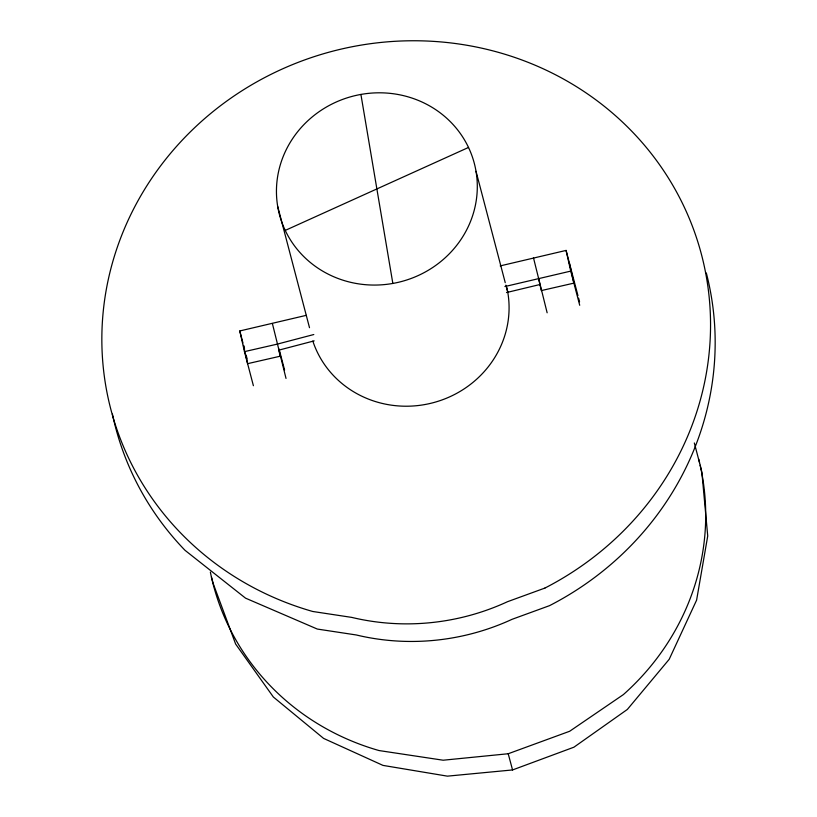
<?xml version="1.0" encoding="UTF-8"?>
<svg xmlns="http://www.w3.org/2000/svg" width="817" height="817" viewBox="0 0 817 817"><rect width="100%" height="100%" fill="white"/><g stroke="black" fill="none" stroke-linecap="round" stroke-linejoin="round"><path stroke-width="1.23" d="M285.235 230.414L468.509 147.458M211.419 577.068L213.36 584.002L235.643 644.062L273.358 697.013L323.603 738.405L382.979 765.396L447.42 776.15L512.555 769.941L573.922 747.198L627.344 709.452L669.194 659.299L696.605 600.138L707.726 536.003L701.864 472.185L700.149 465.2M210.367 572.125A250.696 238.431 -14.7 0 0 379.006 750.547L443.161 760.218L508.215 753.744L569.653 731.266L623.371 694.603A250.696 238.431 -14.7 0 0 698.678 459.052M313.799 334.531L277.034 344.182L244.457 351.637L239.79 330.956L306.273 315.342M278.617 350.197L314.157 340.873M500.198 265.903L566.079 250.421L577.956 295.683M504.916 286.542L570.746 271.101L579.713 305.282M506.499 292.557L539.741 284.571M508.215 753.744L512.555 769.941M694.327 442.957L699.495 462.647M578.599 298.144L579.57 301.83M547.145 312.799L533.501 257.886M476.025 171.325A100.736 95.803 -14.7 0 1 341.128 279.588A100.736 95.803 -14.7 0 1 313.473 115.902A100.736 95.803 -14.7 0 1 476.025 171.325L505.243 282.682M505.876 285.123L507.806 292.466M277.729 206.558L309.51 327.699M279.087 349.104L284.592 370.081M286.021 378.424L272.378 323.501M239.79 330.956L242.945 342.997M243.589 345.438L244.559 349.114M246.162 355.232L247.122 358.908M244.457 351.637L253.393 385.706M569.235 262.461L573.902 283.131L541.314 290.586L538.577 278.434M566.079 250.421L570.746 271.101M278.822 350.125L280.19 356.212L247.612 363.667L245.141 352.719M243.497 345.428L244.589 350.289M360.91 94.435L392.844 283.438M706.327 273.011A305.303 290.362 -14.7 0 1 549.504 605.663L512.075 619.306A229.209 217.996 -14.7 0 1 356.355 634.983L317.313 629.059L245.529 598.146L185.01 550.311A305.303 290.362 -14.7 0 1 112.419 414.117M506.836 287.574A100.736 95.803 -14.7 0 1 434.256 402.413A100.736 95.803 -14.7 0 1 312.829 341.087M544.888 588.077L507.459 601.721A229.209 217.996 -14.7 0 1 351.749 617.397L312.697 611.473A305.303 290.362 -14.7 0 1 150.624 179.965A305.303 290.362 -14.7 0 1 631.99 131.466A305.303 290.362 -14.7 0 1 544.888 588.077"/></g></svg>
